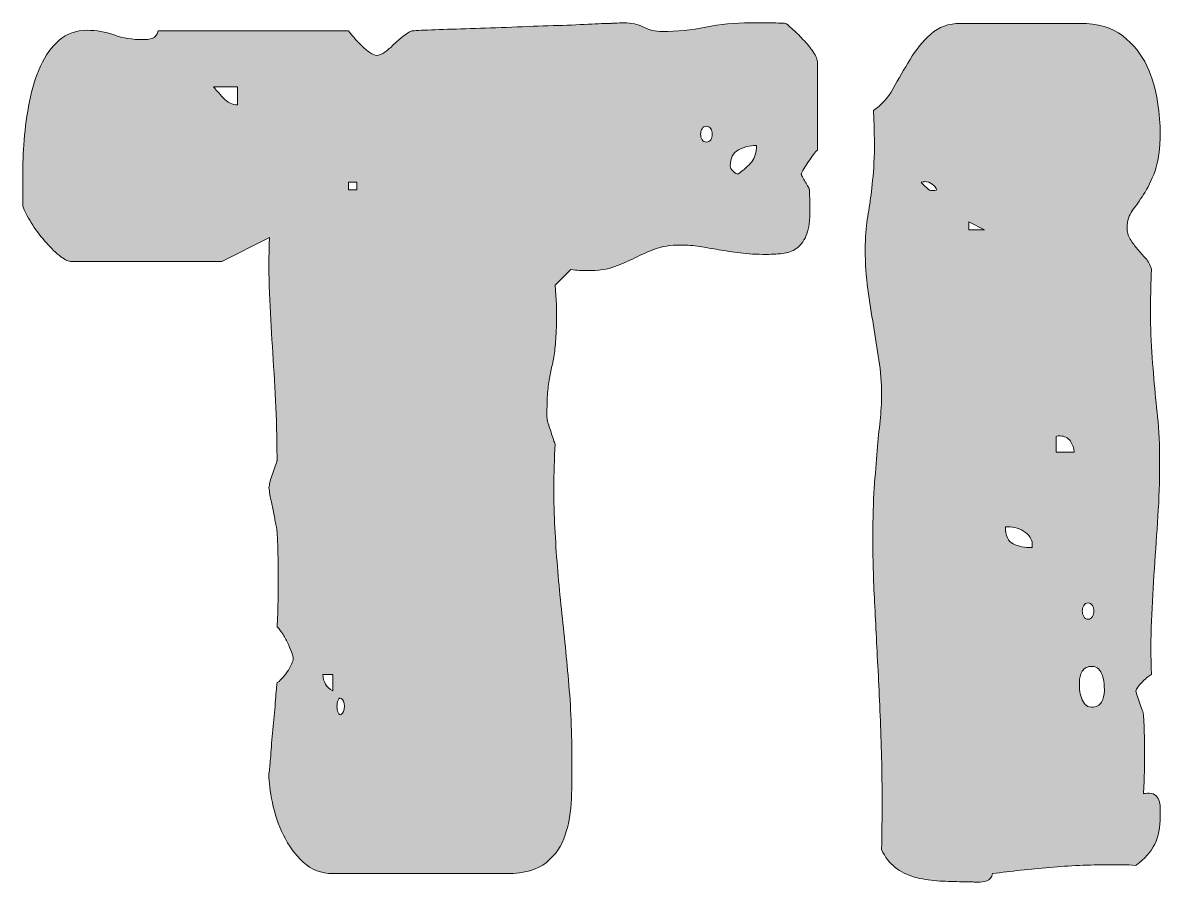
# Model space of a CAD drawing. Header units: inches. Extents: x 211 to 865, y -923 to -143.
# Drawn here: x 622.2 to 716.6, y -761.4 to -690.1 of the extents above; entities that cross this region are included whole.
import ezdxf

# ---------------------------------------------------------------- set-up
doc = ezdxf.new("R2010")
doc.units = ezdxf.units.IN
doc.header["$MEASUREMENT"] = 0
doc.layers.add('Layer 1', color=7, linetype='Continuous')

# ---------------------------------------------------------------- blocks, each defined once
blk = doc.blocks.new('block 4')
at = {"layer": 'Layer 1', "true_color": 0x040404}
h = blk.add_hatch(color=18, dxfattribs=at)
h.dxf.hatch_style = 2
edge = h.paths.add_edge_path()
edge.add_spline(control_points=[(643.344, -726.414), (643.344, -726.414), (643.344, -726.124), (643.344, -726.124), (643.344, -724.516), (643.303, -722.954), (643.224, -721.441), (643.143, -719.928), (643.054, -718.44), (642.957, -716.973), (642.86, -715.508), (642.78, -714.027), (642.717, -712.53), (642.651, -711.033), (642.651, -709.497), (642.717, -707.919), (642.717, -707.919), (638.756, -709.9), (638.756, -709.9), (638.756, -709.9), (626.201, -709.9), (626.201, -709.9), (625.975, -709.9), (625.662, -709.73), (625.259, -709.393), (624.856, -709.055), (624.455, -708.652), (624.052, -708.184), (623.649, -707.719), (623.279, -707.219), (622.942, -706.687), (622.604, -706.157), (622.371, -705.699), (622.242, -705.312), (622.242, -705.312), (622.242, -705.022), (622.242, -705.022), (622.242, -704.476), (622.242, -703.734), (622.242, -702.801), (622.242, -701.867), (622.281, -700.878), (622.362, -699.831), (622.442, -698.785), (622.587, -697.723), (622.797, -696.643), (623.006, -695.565), (623.311, -694.584), (623.714, -693.697), (624.117, -692.813), (624.632, -692.096), (625.259, -691.548), (625.888, -691.002), (626.667, -690.728), (627.601, -690.728), (628.341, -690.728), (629.082, -690.857), (629.822, -691.115), (630.563, -691.373), (631.351, -691.5), (632.189, -691.5), (632.51, -691.5), (632.777, -691.47), (632.986, -691.403), (633.196, -691.341), (633.364, -691.131), (633.493, -690.777), (633.493, -690.777), (649.284, -690.777), (649.284, -690.777), (649.38, -690.906), (649.525, -691.083), (649.719, -691.308), (649.912, -691.534), (650.12, -691.758), (650.345, -691.984), (650.571, -692.209), (650.804, -692.403), (651.046, -692.564), (651.287, -692.725), (651.472, -692.804), (651.601, -692.804), (651.826, -692.804), (652.061, -692.716), (652.301, -692.539), (652.544, -692.363), (652.784, -692.152), (653.026, -691.912), (653.268, -691.67), (653.517, -691.445), (653.775, -691.235), (654.033, -691.026), (654.289, -690.873), (654.546, -690.777), (654.965, -690.744), (655.61, -690.712), (656.48, -690.68), (657.347, -690.648), (658.321, -690.615), (659.399, -690.583), (660.477, -690.551), (661.623, -690.512), (662.83, -690.463), (664.037, -690.415), (665.18, -690.374), (666.258, -690.341), (667.336, -690.311), (668.303, -690.27), (669.155, -690.221), (670.008, -690.173), (670.645, -690.148), (671.064, -690.148), (671.129, -690.148), (671.297, -690.141), (671.569, -690.125), (671.841, -690.109), (672.045, -690.1), (672.174, -690.1), (672.755, -690.1), (673.285, -690.221), (673.768, -690.463), (674.248, -690.703), (674.764, -690.825), (675.312, -690.825), (676.537, -690.825), (677.743, -690.703), (678.932, -690.463), (680.125, -690.221), (681.35, -690.1), (682.603, -690.1), (682.7, -690.1), (682.894, -690.1), (683.184, -690.1), (683.474, -690.1), (683.771, -690.1), (684.075, -690.1), (684.383, -690.1), (684.681, -690.109), (684.971, -690.125), (685.261, -690.141), (685.454, -690.148), (685.551, -690.148), (685.612, -690.18), (685.791, -690.325), (686.081, -690.583), (686.371, -690.841), (686.676, -691.138), (686.998, -691.477), (687.32, -691.815), (687.603, -692.161), (687.843, -692.515), (688.083, -692.87), (688.205, -693.174), (688.205, -693.432), (688.205, -693.432), (688.205, -700.676), (688.205, -700.676), (688.108, -700.74), (687.997, -700.862), (687.868, -701.037), (687.739, -701.215), (687.603, -701.408), (687.456, -701.618), (687.313, -701.827), (687.184, -702.028), (687.07, -702.221), (686.959, -702.415), (686.883, -702.56), (686.855, -702.656), (686.855, -702.688), (686.883, -702.769), (686.951, -702.898), (687.016, -703.027), (687.095, -703.163), (687.191, -703.308), (687.288, -703.453), (687.367, -703.589), (687.431, -703.718), (687.496, -703.847), (687.528, -703.928), (687.528, -703.96), (687.528, -704.024), (687.539, -704.266), (687.553, -704.683), (687.571, -705.102), (687.578, -705.425), (687.578, -705.65), (687.578, -706.487), (687.489, -707.147), (687.313, -707.629), (687.134, -708.113), (686.883, -708.483), (686.565, -708.739), (686.242, -708.999), (685.863, -709.158), (685.429, -709.223), (684.996, -709.287), (684.502, -709.32), (683.957, -709.32), (683.151, -709.32), (682.428, -709.28), (681.783, -709.2), (681.139, -709.119), (680.544, -709.029), (679.996, -708.933), (679.448, -708.836), (678.925, -708.748), (678.428, -708.668), (677.926, -708.587), (677.403, -708.548), (676.859, -708.548), (675.989, -708.548), (675.265, -708.661), (674.685, -708.884), (674.105, -709.11), (673.557, -709.352), (673.041, -709.61), (672.529, -709.867), (671.97, -710.109), (671.376, -710.333), (670.781, -710.559), (670.015, -710.672), (669.084, -710.672), (668.89, -710.672), (668.679, -710.664), (668.457, -710.648), (668.231, -710.632), (667.988, -710.607), (667.73, -710.575), (667.73, -710.575), (666.426, -711.878), (666.426, -711.878), (666.523, -713.037), (666.562, -714.011), (666.548, -714.801), (666.53, -715.591), (666.498, -716.25), (666.451, -716.78), (666.401, -717.312), (666.337, -717.77), (666.258, -718.157), (666.175, -718.544), (666.097, -718.929), (666.018, -719.315), (665.935, -719.702), (665.871, -720.137), (665.824, -720.619), (665.774, -721.102), (665.749, -721.715), (665.749, -722.454), (665.749, -722.519), (665.749, -722.641), (665.749, -722.816), (665.749, -722.993), (665.767, -723.083), (665.799, -723.083), (665.799, -723.178), (665.832, -723.316), (665.896, -723.493), (665.961, -723.67), (666.025, -723.864), (666.089, -724.071), (666.154, -724.283), (666.218, -724.483), (666.283, -724.675), (666.347, -724.868), (666.394, -724.997), (666.426, -725.062), (666.297, -727.542), (666.29, -729.859), (666.401, -732.015), (666.516, -734.173), (666.684, -736.29), (666.91, -738.365), (667.135, -740.442), (667.343, -742.543), (667.536, -744.668), (667.73, -746.792), (667.826, -749.063), (667.826, -751.477), (667.826, -752.411), (667.812, -753.416), (667.78, -754.494), (667.748, -755.574), (667.576, -756.571), (667.271, -757.488), (666.967, -758.407), (666.444, -759.171), (665.703, -759.782), (664.961, -760.393), (663.883, -760.701), (662.469, -760.701), (662.469, -760.701), (647.98, -760.701), (647.98, -760.701), (647.015, -760.701), (646.193, -760.386), (645.518, -759.759), (644.841, -759.13), (644.293, -758.382), (643.876, -757.513), (643.457, -756.643), (643.15, -755.742), (642.957, -754.809), (642.765, -753.874), (642.669, -753.103), (642.669, -752.49), (642.669, -752.426), (642.676, -752.354), (642.692, -752.274), (642.708, -752.193), (642.717, -752.137), (642.717, -752.103), (642.747, -751.847), (642.789, -751.373), (642.837, -750.68), (642.885, -749.989), (642.95, -749.254), (643.03, -748.483), (643.111, -747.711), (643.175, -746.978), (643.224, -746.285), (643.272, -745.594), (643.311, -745.12), (643.344, -744.86), (643.44, -744.83), (643.569, -744.724), (643.73, -744.547), (643.892, -744.371), (644.044, -744.178), (644.189, -743.968), (644.334, -743.759), (644.454, -743.549), (644.551, -743.34), (644.647, -743.13), (644.696, -742.978), (644.696, -742.881), (644.696, -742.752), (644.647, -742.559), (644.551, -742.301), (644.454, -742.045), (644.334, -741.771), (644.189, -741.481), (644.044, -741.191), (643.892, -740.926), (643.73, -740.684), (643.569, -740.442), (643.44, -740.29), (643.344, -740.226), (643.376, -739.935), (643.399, -739.422), (643.417, -738.68), (643.431, -737.939), (643.44, -737.142), (643.44, -736.29), (643.44, -735.437), (643.431, -734.64), (643.417, -733.899), (643.399, -733.159), (643.376, -732.644), (643.344, -732.354), (643.344, -732.257), (643.311, -732.047), (643.247, -731.727), (643.183, -731.405), (643.118, -731.059), (643.054, -730.688), (642.989, -730.318), (642.918, -729.972), (642.837, -729.65), (642.756, -729.329), (642.717, -729.118), (642.717, -729.021), (642.717, -729.021), (642.717, -728.878), (642.717, -728.878), (642.683, -728.846), (642.669, -728.781), (642.669, -728.684), (642.669, -728.588), (642.683, -728.523), (642.717, -728.491), (642.717, -728.459), (642.717, -728.427), (642.717, -728.394), (642.717, -728.33), (642.747, -728.201), (642.812, -728.008), (642.876, -727.814), (642.95, -727.606), (643.03, -727.381), (643.111, -727.155), (643.183, -726.946), (643.247, -726.752), (643.311, -726.559), (643.344, -726.446), (643.344, -726.414)], knot_values=[0, 0, 0, 0, 1, 1, 1, 2, 2, 2, 3, 3, 3, 4, 4, 4, 5, 5, 5, 6, 6, 6, 7, 7, 7, 8, 8, 8, 9, 9, 9, 10, 10, 10, 11, 11, 11, 12, 12, 12, 13, 13, 13, 14, 14, 14, 15, 15, 15, 16, 16, 16, 17, 17, 17, 18, 18, 18, 19, 19, 19, 20, 20, 20, 21, 21, 21, 22, 22, 22, 23, 23, 23, 24, 24, 24, 25, 25, 25, 26, 26, 26, 27, 27, 27, 28, 28, 28, 29, 29, 29, 30, 30, 30, 31, 31, 31, 32, 32, 32, 33, 33, 33, 34, 34, 34, 35, 35, 35, 36, 36, 36, 37, 37, 37, 38, 38, 38, 39, 39, 39, 40, 40, 40, 41, 41, 41, 42, 42, 42, 43, 43, 43, 44, 44, 44, 45, 45, 45, 46, 46, 46, 47, 47, 47, 48, 48, 48, 49, 49, 49, 50, 50, 50, 51, 51, 51, 52, 52, 52, 53, 53, 53, 54, 54, 54, 55, 55, 55, 56, 56, 56, 57, 57, 57, 58, 58, 58, 59, 59, 59, 60, 60, 60, 61, 61, 61, 62, 62, 62, 63, 63, 63, 64, 64, 64, 65, 65, 65, 66, 66, 66, 67, 67, 67, 68, 68, 68, 69, 69, 69, 70, 70, 70, 71, 71, 71, 72, 72, 72, 73, 73, 73, 74, 74, 74, 75, 75, 75, 76, 76, 76, 77, 77, 77, 78, 78, 78, 79, 79, 79, 80, 80, 80, 81, 81, 81, 82, 82, 82, 83, 83, 83, 84, 84, 84, 85, 85, 85, 86, 86, 86, 87, 87, 87, 88, 88, 88, 89, 89, 89, 90, 90, 90, 91, 91, 91, 92, 92, 92, 93, 93, 93, 94, 94, 94, 95, 95, 95, 96, 96, 96, 97, 97, 97, 98, 98, 98, 99, 99, 99, 100, 100, 100, 101, 101, 101, 102, 102, 102, 103, 103, 103, 104, 104, 104, 105, 105, 105, 106, 106, 106, 107, 107, 107, 108, 108, 108, 109, 109, 109, 110, 110, 110, 111, 111, 111, 112, 112, 112, 113, 113, 113, 114, 114, 114, 115, 115, 115, 116, 116, 116, 117, 117, 117, 118, 118, 118, 119, 119, 119, 120, 120, 120, 121, 121, 121, 122, 122, 122, 123, 123, 123, 124, 124, 124, 125, 125, 125, 126, 126, 126, 127, 127, 127, 128, 128, 128, 129, 129, 129, 130, 130, 130, 131, 131, 131, 132, 132, 132, 132], degree=3, periodic=1)
edge = h.paths.add_edge_path()
edge.add_spline(control_points=[(638.081, -695.413), (638.242, -695.638), (638.507, -695.943), (638.878, -696.33), (639.247, -696.716), (639.642, -696.91), (640.06, -696.91), (640.06, -696.91), (640.06, -695.413), (640.06, -695.413), (640.06, -695.413), (638.081, -695.413), (638.081, -695.413)], knot_values=[0, 0, 0, 0, 1, 1, 1, 2, 2, 2, 3, 3, 3, 4, 4, 4, 4], degree=3, periodic=1)
edge = h.paths.add_edge_path()
edge.add_spline(control_points=[(647.158, -744.185), (647.158, -744.797), (647.432, -745.247), (647.98, -745.537), (647.98, -745.537), (647.98, -744.185), (647.98, -744.185), (647.98, -744.185), (647.158, -744.185), (647.158, -744.185)], knot_values=[0, 0, 0, 0, 1, 1, 1, 2, 2, 2, 3, 3, 3, 3], degree=3, periodic=1)
edge = h.paths.add_edge_path()
edge.add_spline(control_points=[(648.655, -747.517), (648.848, -747.388), (648.945, -747.154), (648.945, -746.817), (648.945, -746.479), (648.848, -746.262), (648.655, -746.165), (648.56, -746.101), (648.478, -746.149), (648.415, -746.309), (648.349, -746.472), (648.318, -746.647), (648.318, -746.841), (648.318, -747.034), (648.349, -747.202), (648.415, -747.347), (648.478, -747.492), (648.56, -747.55), (648.655, -747.517)], knot_values=[0, 0, 0, 0, 1, 1, 1, 2, 2, 2, 3, 3, 3, 4, 4, 4, 5, 5, 5, 6, 6, 6, 6], degree=3, periodic=1)
h.paths.add_polyline_path([(649.284, -703.331), (649.284, -703.96), (649.96, -703.96), (649.96, -703.331)])
edge = h.paths.add_edge_path()
edge.add_spline(control_points=[(678.983, -698.695), (678.821, -698.695), (678.7, -698.761), (678.621, -698.889), (678.539, -699.018), (678.499, -699.172), (678.499, -699.347), (678.499, -699.524), (678.539, -699.678), (678.621, -699.807), (678.7, -699.936), (678.821, -700.001), (678.983, -700.001), (679.144, -700.001), (679.262, -699.936), (679.344, -699.807), (679.423, -699.678), (679.466, -699.524), (679.466, -699.347), (679.466, -699.172), (679.423, -699.018), (679.344, -698.889), (679.262, -698.761), (679.144, -698.695), (678.983, -698.695)], knot_values=[0, 0, 0, 0, 1, 1, 1, 2, 2, 2, 3, 3, 3, 4, 4, 4, 5, 5, 5, 6, 6, 6, 7, 7, 7, 8, 8, 8, 8], degree=3, periodic=1)
edge = h.paths.add_edge_path()
edge.add_spline(control_points=[(683.134, -700.289), (682.586, -700.289), (682.088, -700.411), (681.636, -700.652), (681.185, -700.892), (680.963, -701.337), (680.963, -701.979), (680.963, -702.108), (681.042, -702.253), (681.203, -702.415), (681.364, -702.576), (681.493, -702.656), (681.59, -702.656), (682.106, -702.302), (682.492, -701.963), (682.75, -701.641), (683.005, -701.32), (683.134, -700.869), (683.134, -700.289)], knot_values=[0, 0, 0, 0, 1, 1, 1, 2, 2, 2, 3, 3, 3, 4, 4, 4, 5, 5, 5, 6, 6, 6, 6], degree=3, periodic=1)
h = blk.add_hatch(color=18, dxfattribs=at)
h.dxf.hatch_style = 2
edge = h.paths.add_edge_path()
edge.add_spline(control_points=[(693.518, -720.957), (693.518, -719.992), (693.444, -719.034), (693.299, -718.085), (693.154, -717.134), (693.002, -716.176), (692.841, -715.211), (692.68, -714.246), (692.528, -713.248), (692.383, -712.217), (692.238, -711.187), (692.164, -710.093), (692.164, -708.933), (692.164, -707.903), (692.221, -707.067), (692.334, -706.422), (692.447, -705.779), (692.551, -705.093), (692.648, -704.37), (692.744, -703.645), (692.825, -702.76), (692.889, -701.714), (692.954, -700.669), (692.938, -699.227), (692.841, -697.392), (693.484, -696.974), (694.032, -696.362), (694.483, -695.558), (694.933, -694.752), (695.4, -693.948), (695.883, -693.142), (696.367, -692.338), (696.938, -691.638), (697.597, -691.042), (698.256, -690.447), (699.087, -690.148), (700.084, -690.148), (700.084, -690.148), (709.984, -690.148), (709.984, -690.148), (711.465, -690.148), (712.648, -690.495), (713.533, -691.187), (714.417, -691.88), (715.085, -692.709), (715.537, -693.674), (715.988, -694.639), (716.285, -695.638), (716.43, -696.668), (716.575, -697.698), (716.649, -698.552), (716.649, -699.227), (716.649, -700.547), (716.504, -701.602), (716.214, -702.389), (715.923, -703.179), (715.61, -703.831), (715.272, -704.347), (714.933, -704.861), (714.62, -705.312), (714.33, -705.699), (714.04, -706.084), (713.895, -706.535), (713.895, -707.051), (713.895, -707.436), (713.984, -707.774), (714.161, -708.064), (714.337, -708.354), (714.539, -708.628), (714.765, -708.884), (714.989, -709.142), (715.214, -709.4), (715.44, -709.658), (715.666, -709.916), (715.827, -710.222), (715.923, -710.575), (715.827, -712.797), (715.811, -714.591), (715.875, -715.96), (715.94, -717.328), (716.02, -718.551), (716.117, -719.629), (716.214, -720.709), (716.317, -721.77), (716.43, -722.816), (716.543, -723.864), (716.6, -725.158), (716.6, -726.704), (716.6, -728.153), (716.552, -729.601), (716.455, -731.05), (716.359, -732.499), (716.262, -733.947), (716.165, -735.396), (716.068, -736.845), (715.988, -738.302), (715.923, -739.767), (715.859, -741.232), (715.859, -742.704), (715.923, -744.185), (715.762, -744.249), (715.513, -744.45), (715.175, -744.788), (714.836, -745.127), (714.652, -745.376), (714.62, -745.537), (714.62, -745.569), (714.652, -745.682), (714.716, -745.875), (714.781, -746.069), (714.853, -746.278), (714.933, -746.502), (715.014, -746.728), (715.085, -746.937), (715.152, -747.131), (715.214, -747.324), (715.248, -747.453), (715.248, -747.517), (715.279, -747.743), (715.304, -748.169), (715.32, -748.796), (715.336, -749.425), (715.343, -750.092), (715.343, -750.8), (715.343, -751.509), (715.336, -752.17), (715.32, -752.78), (715.304, -753.393), (715.279, -753.826), (715.248, -754.084), (715.375, -754.052), (715.537, -754.036), (715.73, -754.036), (715.988, -754.036), (716.181, -754.109), (716.31, -754.252), (716.437, -754.397), (716.527, -754.567), (716.575, -754.761), (716.624, -754.954), (716.649, -755.164), (716.649, -755.388), (716.649, -755.613), (716.649, -755.807), (716.649, -755.968), (716.649, -756.869), (716.495, -757.633), (716.188, -758.262), (715.882, -758.888), (715.359, -759.478), (714.62, -760.024), (714.265, -759.992), (713.903, -759.975), (713.533, -759.975), (713.162, -759.975), (712.784, -759.975), (712.397, -759.975), (710.757, -759.975), (709.115, -760.047), (707.473, -760.192), (705.831, -760.337), (704.253, -760.507), (702.74, -760.701), (702.676, -761.021), (702.514, -761.224), (702.257, -761.304), (701.999, -761.383), (701.743, -761.424), (701.485, -761.424), (701.356, -761.424), (701.236, -761.415), (701.123, -761.401), (701.01, -761.383), (700.921, -761.376), (700.856, -761.376), (700.856, -761.376), (699.988, -761.376), (699.988, -761.376), (699.375, -761.376), (698.749, -761.353), (698.104, -761.304), (697.461, -761.256), (696.841, -761.15), (696.245, -760.989), (695.649, -760.828), (695.119, -760.563), (694.651, -760.192), (694.184, -759.823), (693.806, -759.333), (693.518, -758.72), (693.581, -756.016), (693.581, -753.473), (693.518, -751.09), (693.452, -748.708), (693.364, -746.439), (693.251, -744.282), (693.138, -742.126), (693.034, -740.097), (692.938, -738.197), (692.841, -736.299), (692.793, -734.479), (692.793, -732.74), (692.793, -731.227), (692.834, -729.891), (692.913, -728.733), (692.993, -727.572), (693.074, -726.536), (693.154, -725.617), (693.235, -724.7), (693.316, -723.871), (693.396, -723.131), (693.477, -722.39), (693.518, -721.667), (693.518, -720.957)], knot_values=[0, 0, 0, 0, 1, 1, 1, 2, 2, 2, 3, 3, 3, 4, 4, 4, 5, 5, 5, 6, 6, 6, 7, 7, 7, 8, 8, 8, 9, 9, 9, 10, 10, 10, 11, 11, 11, 12, 12, 12, 13, 13, 13, 14, 14, 14, 15, 15, 15, 16, 16, 16, 17, 17, 17, 18, 18, 18, 19, 19, 19, 20, 20, 20, 21, 21, 21, 22, 22, 22, 23, 23, 23, 24, 24, 24, 25, 25, 25, 26, 26, 26, 27, 27, 27, 28, 28, 28, 29, 29, 29, 30, 30, 30, 31, 31, 31, 32, 32, 32, 33, 33, 33, 34, 34, 34, 35, 35, 35, 36, 36, 36, 37, 37, 37, 38, 38, 38, 39, 39, 39, 40, 40, 40, 41, 41, 41, 42, 42, 42, 43, 43, 43, 44, 44, 44, 45, 45, 45, 46, 46, 46, 47, 47, 47, 48, 48, 48, 49, 49, 49, 50, 50, 50, 51, 51, 51, 52, 52, 52, 53, 53, 53, 54, 54, 54, 55, 55, 55, 56, 56, 56, 57, 57, 57, 58, 58, 58, 59, 59, 59, 60, 60, 60, 61, 61, 61, 62, 62, 62, 63, 63, 63, 64, 64, 64, 65, 65, 65, 66, 66, 66, 67, 67, 67, 68, 68, 68, 69, 69, 69, 70, 70, 70, 71, 71, 71, 71], degree=3, periodic=1)
edge = h.paths.add_edge_path()
edge.add_spline(control_points=[(696.8, -703.331), (696.833, -703.396), (696.938, -703.509), (697.115, -703.67), (697.291, -703.831), (697.413, -703.928), (697.477, -703.96), (697.477, -703.992), (697.517, -704.008), (697.597, -704.008), (697.678, -704.008), (697.733, -704.008), (697.767, -704.008), (697.798, -704.008), (697.855, -704.008), (697.936, -704.008), (698.016, -704.008), (698.072, -703.992), (698.104, -703.96), (698.039, -703.799), (697.911, -703.645), (697.719, -703.501), (697.526, -703.356), (697.332, -703.283), (697.139, -703.283), (697.107, -703.283), (697.049, -703.292), (696.97, -703.308), (696.89, -703.324), (696.833, -703.331), (696.8, -703.331)], knot_values=[0, 0, 0, 0, 1, 1, 1, 2, 2, 2, 3, 3, 3, 4, 4, 4, 5, 5, 5, 6, 6, 6, 7, 7, 7, 8, 8, 8, 9, 9, 9, 10, 10, 10, 10], degree=3, periodic=1)
h.paths.add_polyline_path([(702.065, -707.291), (700.761, -706.616), (700.761, -707.291)])
edge = h.paths.add_edge_path()
edge.add_spline(control_points=[(706.024, -733.657), (706.057, -733.304), (705.999, -733.022), (705.854, -732.812), (705.711, -732.604), (705.525, -732.427), (705.299, -732.282), (705.073, -732.137), (704.833, -732.04), (704.576, -731.992), (704.318, -731.944), (704.06, -731.918), (703.802, -731.918), (703.802, -732.66), (704.02, -733.134), (704.454, -733.344), (704.889, -733.553), (705.412, -733.657), (706.024, -733.657)], knot_values=[0, 0, 0, 0, 1, 1, 1, 2, 2, 2, 3, 3, 3, 4, 4, 4, 5, 5, 5, 6, 6, 6, 6], degree=3, periodic=1)
edge = h.paths.add_edge_path()
edge.add_spline(control_points=[(708.342, -724.387), (708.309, -724.387), (708.254, -724.387), (708.173, -724.387), (708.093, -724.387), (708.035, -724.403), (708.005, -724.435), (708.005, -724.435), (708.005, -725.739), (708.005, -725.739), (708.005, -725.739), (709.5, -725.739), (709.5, -725.739), (709.5, -725.416), (709.396, -725.11), (709.187, -724.82), (708.977, -724.532), (708.696, -724.387), (708.342, -724.387)], knot_values=[0, 0, 0, 0, 1, 1, 1, 2, 2, 2, 3, 3, 3, 4, 4, 4, 5, 5, 5, 6, 6, 6, 6], degree=3, periodic=1)
edge = h.paths.add_edge_path()
edge.add_spline(control_points=[(709.935, -744.813), (709.935, -745.005), (709.942, -745.216), (709.96, -745.44), (709.976, -745.666), (710.023, -745.891), (710.105, -746.117), (710.184, -746.343), (710.29, -746.527), (710.419, -746.672), (710.546, -746.817), (710.723, -746.889), (710.949, -746.889), (711.336, -746.889), (711.61, -746.753), (711.771, -746.479), (711.932, -746.205), (712.012, -745.891), (712.012, -745.537), (712.012, -745.376), (712.004, -745.175), (711.987, -744.933), (711.971, -744.692), (711.923, -744.468), (711.842, -744.257), (711.762, -744.049), (711.658, -743.872), (711.529, -743.726), (711.4, -743.581), (711.223, -743.508), (710.997, -743.508), (710.612, -743.508), (710.338, -743.646), (710.177, -743.92), (710.016, -744.194), (709.935, -744.491), (709.935, -744.813)], knot_values=[0, 0, 0, 0, 1, 1, 1, 2, 2, 2, 3, 3, 3, 4, 4, 4, 5, 5, 5, 6, 6, 6, 7, 7, 7, 8, 8, 8, 9, 9, 9, 10, 10, 10, 11, 11, 11, 12, 12, 12, 12], degree=3, periodic=1)
edge = h.paths.add_edge_path()
edge.add_spline(control_points=[(710.66, -738.245), (710.499, -738.245), (710.378, -738.318), (710.297, -738.462), (710.216, -738.607), (710.177, -738.761), (710.177, -738.922), (710.177, -739.083), (710.216, -739.235), (710.297, -739.38), (710.378, -739.525), (710.499, -739.597), (710.66, -739.597), (710.82, -739.597), (710.942, -739.525), (711.022, -739.38), (711.103, -739.235), (711.142, -739.083), (711.142, -738.922), (711.142, -738.761), (711.103, -738.607), (711.022, -738.462), (710.942, -738.318), (710.82, -738.245), (710.66, -738.245)], knot_values=[0, 0, 0, 0, 1, 1, 1, 2, 2, 2, 3, 3, 3, 4, 4, 4, 5, 5, 5, 6, 6, 6, 7, 7, 7, 8, 8, 8, 8], degree=3, periodic=1)
at = {"layer": 'Layer 1', "lineweight": 0}
for points in [[(649.284, -703.331), (649.284, -703.96), (649.96, -703.96), (649.96, -703.331), (649.284, -703.331)], [(702.065, -707.291), (700.761, -706.616), (700.761, -707.291), (702.065, -707.291)]]:
    blk.add_lwpolyline(points, dxfattribs=at)
for points, knots in [([(643.344, -726.414), (643.344, -726.414), (643.344, -726.124), (643.344, -726.124), (643.344, -724.516), (643.303, -722.954), (643.224, -721.441), (643.143, -719.928), (643.054, -718.44), (642.957, -716.973), (642.86, -715.508), (642.78, -714.027), (642.717, -712.53), (642.651, -711.033), (642.651, -709.497), (642.717, -707.919), (642.717, -707.919), (638.756, -709.9), (638.756, -709.9), (638.756, -709.9), (626.201, -709.9), (626.201, -709.9), (625.975, -709.9), (625.662, -709.73), (625.259, -709.393), (624.856, -709.055), (624.455, -708.652), (624.052, -708.184), (623.649, -707.719), (623.279, -707.219), (622.942, -706.687), (622.604, -706.157), (622.371, -705.699), (622.242, -705.312), (622.242, -705.312), (622.242, -705.022), (622.242, -705.022), (622.242, -704.476), (622.242, -703.734), (622.242, -702.801), (622.242, -701.867), (622.281, -700.878), (622.362, -699.831), (622.442, -698.785), (622.587, -697.723), (622.797, -696.643), (623.006, -695.565), (623.311, -694.584), (623.714, -693.697), (624.117, -692.813), (624.632, -692.096), (625.259, -691.548), (625.888, -691.002), (626.667, -690.728), (627.601, -690.728), (628.341, -690.728), (629.082, -690.857), (629.822, -691.115), (630.563, -691.373), (631.351, -691.5), (632.189, -691.5), (632.51, -691.5), (632.777, -691.47), (632.986, -691.403), (633.196, -691.341), (633.364, -691.131), (633.493, -690.777), (633.493, -690.777), (649.284, -690.777), (649.284, -690.777), (649.38, -690.906), (649.525, -691.083), (649.719, -691.308), (649.912, -691.534), (650.12, -691.758), (650.345, -691.984), (650.571, -692.209), (650.804, -692.403), (651.046, -692.564), (651.287, -692.725), (651.472, -692.804), (651.601, -692.804), (651.826, -692.804), (652.061, -692.716), (652.301, -692.539), (652.544, -692.363), (652.784, -692.152), (653.026, -691.912), (653.268, -691.67), (653.517, -691.445), (653.775, -691.235), (654.033, -691.026), (654.289, -690.873), (654.546, -690.777), (654.965, -690.744), (655.61, -690.712), (656.48, -690.68), (657.347, -690.648), (658.321, -690.615), (659.399, -690.583), (660.477, -690.551), (661.623, -690.512), (662.83, -690.463), (664.037, -690.415), (665.18, -690.374), (666.258, -690.341), (667.336, -690.311), (668.303, -690.27), (669.155, -690.221), (670.008, -690.173), (670.645, -690.148), (671.064, -690.148), (671.129, -690.148), (671.297, -690.141), (671.569, -690.125), (671.841, -690.109), (672.045, -690.1), (672.174, -690.1), (672.755, -690.1), (673.285, -690.221), (673.768, -690.463), (674.248, -690.703), (674.764, -690.825), (675.312, -690.825), (676.537, -690.825), (677.743, -690.703), (678.932, -690.463), (680.125, -690.221), (681.35, -690.1), (682.603, -690.1), (682.7, -690.1), (682.894, -690.1), (683.184, -690.1), (683.474, -690.1), (683.771, -690.1), (684.075, -690.1), (684.383, -690.1), (684.681, -690.109), (684.971, -690.125), (685.261, -690.141), (685.454, -690.148), (685.551, -690.148), (685.612, -690.18), (685.791, -690.325), (686.081, -690.583), (686.371, -690.841), (686.676, -691.138), (686.998, -691.477), (687.32, -691.815), (687.603, -692.161), (687.843, -692.515), (688.083, -692.87), (688.205, -693.174), (688.205, -693.432), (688.205, -693.432), (688.205, -700.676), (688.205, -700.676), (688.108, -700.74), (687.997, -700.862), (687.868, -701.037), (687.739, -701.215), (687.603, -701.408), (687.456, -701.618), (687.313, -701.827), (687.184, -702.028), (687.07, -702.221), (686.959, -702.415), (686.883, -702.56), (686.855, -702.656), (686.855, -702.688), (686.883, -702.769), (686.951, -702.898), (687.016, -703.027), (687.095, -703.163), (687.191, -703.308), (687.288, -703.453), (687.367, -703.589), (687.431, -703.718), (687.496, -703.847), (687.528, -703.928), (687.528, -703.96), (687.528, -704.024), (687.539, -704.266), (687.553, -704.683), (687.571, -705.102), (687.578, -705.425), (687.578, -705.65), (687.578, -706.487), (687.489, -707.147), (687.313, -707.629), (687.134, -708.113), (686.883, -708.483), (686.565, -708.739), (686.242, -708.999), (685.863, -709.158), (685.429, -709.223), (684.996, -709.287), (684.502, -709.32), (683.957, -709.32), (683.151, -709.32), (682.428, -709.28), (681.783, -709.2), (681.139, -709.119), (680.544, -709.029), (679.996, -708.933), (679.448, -708.836), (678.925, -708.748), (678.428, -708.668), (677.926, -708.587), (677.403, -708.548), (676.859, -708.548), (675.989, -708.548), (675.265, -708.661), (674.685, -708.884), (674.105, -709.11), (673.557, -709.352), (673.041, -709.61), (672.529, -709.867), (671.97, -710.109), (671.376, -710.333), (670.781, -710.559), (670.015, -710.672), (669.084, -710.672), (668.89, -710.672), (668.679, -710.664), (668.457, -710.648), (668.231, -710.632), (667.988, -710.607), (667.73, -710.575), (667.73, -710.575), (666.426, -711.878), (666.426, -711.878), (666.523, -713.037), (666.562, -714.011), (666.548, -714.801), (666.53, -715.591), (666.498, -716.25), (666.451, -716.78), (666.401, -717.312), (666.337, -717.77), (666.258, -718.157), (666.175, -718.544), (666.097, -718.929), (666.018, -719.315), (665.935, -719.702), (665.871, -720.137), (665.824, -720.619), (665.774, -721.102), (665.749, -721.715), (665.749, -722.454), (665.749, -722.519), (665.749, -722.641), (665.749, -722.816), (665.749, -722.993), (665.767, -723.083), (665.799, -723.083), (665.799, -723.178), (665.832, -723.316), (665.896, -723.493), (665.961, -723.67), (666.025, -723.864), (666.089, -724.071), (666.154, -724.283), (666.218, -724.483), (666.283, -724.675), (666.347, -724.868), (666.394, -724.997), (666.426, -725.062), (666.297, -727.542), (666.29, -729.859), (666.401, -732.015), (666.516, -734.173), (666.684, -736.29), (666.91, -738.365), (667.135, -740.442), (667.343, -742.543), (667.536, -744.668), (667.73, -746.792), (667.826, -749.063), (667.826, -751.477), (667.826, -752.411), (667.812, -753.416), (667.78, -754.494), (667.748, -755.574), (667.576, -756.571), (667.271, -757.488), (666.967, -758.407), (666.444, -759.171), (665.703, -759.782), (664.961, -760.393), (663.883, -760.701), (662.469, -760.701), (662.469, -760.701), (647.98, -760.701), (647.98, -760.701), (647.015, -760.701), (646.193, -760.386), (645.518, -759.759), (644.841, -759.13), (644.293, -758.382), (643.876, -757.513), (643.457, -756.643), (643.15, -755.742), (642.957, -754.809), (642.765, -753.874), (642.669, -753.103), (642.669, -752.49), (642.669, -752.426), (642.676, -752.354), (642.692, -752.274), (642.708, -752.193), (642.717, -752.137), (642.717, -752.103), (642.747, -751.847), (642.789, -751.373), (642.837, -750.68), (642.885, -749.989), (642.95, -749.254), (643.03, -748.483), (643.111, -747.711), (643.175, -746.978), (643.224, -746.285), (643.272, -745.594), (643.311, -745.12), (643.344, -744.86), (643.44, -744.83), (643.569, -744.724), (643.73, -744.547), (643.892, -744.371), (644.044, -744.178), (644.189, -743.968), (644.334, -743.759), (644.454, -743.549), (644.551, -743.34), (644.647, -743.13), (644.696, -742.978), (644.696, -742.881), (644.696, -742.752), (644.647, -742.559), (644.551, -742.301), (644.454, -742.045), (644.334, -741.771), (644.189, -741.481), (644.044, -741.191), (643.892, -740.926), (643.73, -740.684), (643.569, -740.442), (643.44, -740.29), (643.344, -740.226), (643.376, -739.935), (643.399, -739.422), (643.417, -738.68), (643.431, -737.939), (643.44, -737.142), (643.44, -736.29), (643.44, -735.437), (643.431, -734.64), (643.417, -733.899), (643.399, -733.159), (643.376, -732.644), (643.344, -732.354), (643.344, -732.257), (643.311, -732.047), (643.247, -731.727), (643.183, -731.405), (643.118, -731.059), (643.054, -730.688), (642.989, -730.318), (642.918, -729.972), (642.837, -729.65), (642.756, -729.329), (642.717, -729.118), (642.717, -729.021), (642.717, -729.021), (642.717, -728.878), (642.717, -728.878), (642.683, -728.846), (642.669, -728.781), (642.669, -728.684), (642.669, -728.588), (642.683, -728.523), (642.717, -728.491), (642.717, -728.459), (642.717, -728.427), (642.717, -728.394), (642.717, -728.33), (642.747, -728.201), (642.812, -728.008), (642.876, -727.814), (642.95, -727.606), (643.03, -727.381), (643.111, -727.155), (643.183, -726.946), (643.247, -726.752), (643.311, -726.559), (643.344, -726.446), (643.344, -726.414)], [0, 0, 0, 0, 1, 1, 1, 2, 2, 2, 3, 3, 3, 4, 4, 4, 5, 5, 5, 6, 6, 6, 7, 7, 7, 8, 8, 8, 9, 9, 9, 10, 10, 10, 11, 11, 11, 12, 12, 12, 13, 13, 13, 14, 14, 14, 15, 15, 15, 16, 16, 16, 17, 17, 17, 18, 18, 18, 19, 19, 19, 20, 20, 20, 21, 21, 21, 22, 22, 22, 23, 23, 23, 24, 24, 24, 25, 25, 25, 26, 26, 26, 27, 27, 27, 28, 28, 28, 29, 29, 29, 30, 30, 30, 31, 31, 31, 32, 32, 32, 33, 33, 33, 34, 34, 34, 35, 35, 35, 36, 36, 36, 37, 37, 37, 38, 38, 38, 39, 39, 39, 40, 40, 40, 41, 41, 41, 42, 42, 42, 43, 43, 43, 44, 44, 44, 45, 45, 45, 46, 46, 46, 47, 47, 47, 48, 48, 48, 49, 49, 49, 50, 50, 50, 51, 51, 51, 52, 52, 52, 53, 53, 53, 54, 54, 54, 55, 55, 55, 56, 56, 56, 57, 57, 57, 58, 58, 58, 59, 59, 59, 60, 60, 60, 61, 61, 61, 62, 62, 62, 63, 63, 63, 64, 64, 64, 65, 65, 65, 66, 66, 66, 67, 67, 67, 68, 68, 68, 69, 69, 69, 70, 70, 70, 71, 71, 71, 72, 72, 72, 73, 73, 73, 74, 74, 74, 75, 75, 75, 76, 76, 76, 77, 77, 77, 78, 78, 78, 79, 79, 79, 80, 80, 80, 81, 81, 81, 82, 82, 82, 83, 83, 83, 84, 84, 84, 85, 85, 85, 86, 86, 86, 87, 87, 87, 88, 88, 88, 89, 89, 89, 90, 90, 90, 91, 91, 91, 92, 92, 92, 93, 93, 93, 94, 94, 94, 95, 95, 95, 96, 96, 96, 97, 97, 97, 98, 98, 98, 99, 99, 99, 100, 100, 100, 101, 101, 101, 102, 102, 102, 103, 103, 103, 104, 104, 104, 105, 105, 105, 106, 106, 106, 107, 107, 107, 108, 108, 108, 109, 109, 109, 110, 110, 110, 111, 111, 111, 112, 112, 112, 113, 113, 113, 114, 114, 114, 115, 115, 115, 116, 116, 116, 117, 117, 117, 118, 118, 118, 119, 119, 119, 120, 120, 120, 121, 121, 121, 122, 122, 122, 123, 123, 123, 124, 124, 124, 125, 125, 125, 126, 126, 126, 127, 127, 127, 128, 128, 128, 129, 129, 129, 130, 130, 130, 131, 131, 131, 132, 132, 132, 132]), ([(693.518, -720.957), (693.518, -719.992), (693.444, -719.034), (693.299, -718.085), (693.154, -717.134), (693.002, -716.176), (692.841, -715.211), (692.68, -714.246), (692.528, -713.248), (692.383, -712.217), (692.238, -711.187), (692.164, -710.093), (692.164, -708.933), (692.164, -707.903), (692.221, -707.067), (692.334, -706.422), (692.447, -705.779), (692.551, -705.093), (692.648, -704.37), (692.744, -703.645), (692.825, -702.76), (692.889, -701.714), (692.954, -700.669), (692.938, -699.227), (692.841, -697.392), (693.484, -696.974), (694.032, -696.362), (694.483, -695.558), (694.933, -694.752), (695.4, -693.948), (695.883, -693.142), (696.367, -692.338), (696.938, -691.638), (697.597, -691.042), (698.256, -690.447), (699.087, -690.148), (700.084, -690.148), (700.084, -690.148), (709.984, -690.148), (709.984, -690.148), (711.465, -690.148), (712.648, -690.495), (713.533, -691.187), (714.417, -691.88), (715.085, -692.709), (715.537, -693.674), (715.988, -694.639), (716.285, -695.638), (716.43, -696.668), (716.575, -697.698), (716.649, -698.552), (716.649, -699.227), (716.649, -700.547), (716.504, -701.602), (716.214, -702.389), (715.923, -703.179), (715.61, -703.831), (715.272, -704.347), (714.933, -704.861), (714.62, -705.312), (714.33, -705.699), (714.04, -706.084), (713.895, -706.535), (713.895, -707.051), (713.895, -707.436), (713.984, -707.774), (714.161, -708.064), (714.337, -708.354), (714.539, -708.628), (714.765, -708.884), (714.989, -709.142), (715.214, -709.4), (715.44, -709.658), (715.666, -709.916), (715.827, -710.222), (715.923, -710.575), (715.827, -712.797), (715.811, -714.591), (715.875, -715.96), (715.94, -717.328), (716.02, -718.551), (716.117, -719.629), (716.214, -720.709), (716.317, -721.77), (716.43, -722.816), (716.543, -723.864), (716.6, -725.158), (716.6, -726.704), (716.6, -728.153), (716.552, -729.601), (716.455, -731.05), (716.359, -732.499), (716.262, -733.947), (716.165, -735.396), (716.068, -736.845), (715.988, -738.302), (715.923, -739.767), (715.859, -741.232), (715.859, -742.704), (715.923, -744.185), (715.762, -744.249), (715.513, -744.45), (715.175, -744.788), (714.836, -745.127), (714.652, -745.376), (714.62, -745.537), (714.62, -745.569), (714.652, -745.682), (714.716, -745.875), (714.781, -746.069), (714.853, -746.278), (714.933, -746.502), (715.014, -746.728), (715.085, -746.937), (715.152, -747.131), (715.214, -747.324), (715.248, -747.453), (715.248, -747.517), (715.279, -747.743), (715.304, -748.169), (715.32, -748.796), (715.336, -749.425), (715.343, -750.092), (715.343, -750.8), (715.343, -751.509), (715.336, -752.17), (715.32, -752.78), (715.304, -753.393), (715.279, -753.826), (715.248, -754.084), (715.375, -754.052), (715.537, -754.036), (715.73, -754.036), (715.988, -754.036), (716.181, -754.109), (716.31, -754.252), (716.437, -754.397), (716.527, -754.567), (716.575, -754.761), (716.624, -754.954), (716.649, -755.164), (716.649, -755.388), (716.649, -755.613), (716.649, -755.807), (716.649, -755.968), (716.649, -756.869), (716.495, -757.633), (716.188, -758.262), (715.882, -758.888), (715.359, -759.478), (714.62, -760.024), (714.265, -759.992), (713.903, -759.975), (713.533, -759.975), (713.162, -759.975), (712.784, -759.975), (712.397, -759.975), (710.757, -759.975), (709.115, -760.047), (707.473, -760.192), (705.831, -760.337), (704.253, -760.507), (702.74, -760.701), (702.676, -761.021), (702.514, -761.224), (702.257, -761.304), (701.999, -761.383), (701.743, -761.424), (701.485, -761.424), (701.356, -761.424), (701.236, -761.415), (701.123, -761.401), (701.01, -761.383), (700.921, -761.376), (700.856, -761.376), (700.856, -761.376), (699.988, -761.376), (699.988, -761.376), (699.375, -761.376), (698.749, -761.353), (698.104, -761.304), (697.461, -761.256), (696.841, -761.15), (696.245, -760.989), (695.649, -760.828), (695.119, -760.563), (694.651, -760.192), (694.184, -759.823), (693.806, -759.333), (693.518, -758.72), (693.581, -756.016), (693.581, -753.473), (693.518, -751.09), (693.452, -748.708), (693.364, -746.439), (693.251, -744.282), (693.138, -742.126), (693.034, -740.097), (692.938, -738.197), (692.841, -736.299), (692.793, -734.479), (692.793, -732.74), (692.793, -731.227), (692.834, -729.891), (692.913, -728.733), (692.993, -727.572), (693.074, -726.536), (693.154, -725.617), (693.235, -724.7), (693.316, -723.871), (693.396, -723.131), (693.477, -722.39), (693.518, -721.667), (693.518, -720.957)], [0, 0, 0, 0, 1, 1, 1, 2, 2, 2, 3, 3, 3, 4, 4, 4, 5, 5, 5, 6, 6, 6, 7, 7, 7, 8, 8, 8, 9, 9, 9, 10, 10, 10, 11, 11, 11, 12, 12, 12, 13, 13, 13, 14, 14, 14, 15, 15, 15, 16, 16, 16, 17, 17, 17, 18, 18, 18, 19, 19, 19, 20, 20, 20, 21, 21, 21, 22, 22, 22, 23, 23, 23, 24, 24, 24, 25, 25, 25, 26, 26, 26, 27, 27, 27, 28, 28, 28, 29, 29, 29, 30, 30, 30, 31, 31, 31, 32, 32, 32, 33, 33, 33, 34, 34, 34, 35, 35, 35, 36, 36, 36, 37, 37, 37, 38, 38, 38, 39, 39, 39, 40, 40, 40, 41, 41, 41, 42, 42, 42, 43, 43, 43, 44, 44, 44, 45, 45, 45, 46, 46, 46, 47, 47, 47, 48, 48, 48, 49, 49, 49, 50, 50, 50, 51, 51, 51, 52, 52, 52, 53, 53, 53, 54, 54, 54, 55, 55, 55, 56, 56, 56, 57, 57, 57, 58, 58, 58, 59, 59, 59, 60, 60, 60, 61, 61, 61, 62, 62, 62, 63, 63, 63, 64, 64, 64, 65, 65, 65, 66, 66, 66, 67, 67, 67, 68, 68, 68, 69, 69, 69, 70, 70, 70, 71, 71, 71, 71]), ([(638.081, -695.413), (638.242, -695.638), (638.507, -695.943), (638.878, -696.33), (639.247, -696.716), (639.642, -696.91), (640.06, -696.91), (640.06, -696.91), (640.06, -695.413), (640.06, -695.413), (640.06, -695.413), (638.081, -695.413), (638.081, -695.413)], [0, 0, 0, 0, 1, 1, 1, 2, 2, 2, 3, 3, 3, 4, 4, 4, 4]), ([(678.983, -698.695), (678.821, -698.695), (678.7, -698.761), (678.621, -698.889), (678.539, -699.018), (678.499, -699.172), (678.499, -699.347), (678.499, -699.524), (678.539, -699.678), (678.621, -699.807), (678.7, -699.936), (678.821, -700.001), (678.983, -700.001), (679.144, -700.001), (679.262, -699.936), (679.344, -699.807), (679.423, -699.678), (679.466, -699.524), (679.466, -699.347), (679.466, -699.172), (679.423, -699.018), (679.344, -698.889), (679.262, -698.761), (679.144, -698.695), (678.983, -698.695)], [0, 0, 0, 0, 1, 1, 1, 2, 2, 2, 3, 3, 3, 4, 4, 4, 5, 5, 5, 6, 6, 6, 7, 7, 7, 8, 8, 8, 8]), ([(683.134, -700.289), (682.586, -700.289), (682.088, -700.411), (681.636, -700.652), (681.185, -700.892), (680.963, -701.337), (680.963, -701.979), (680.963, -702.108), (681.042, -702.253), (681.203, -702.415), (681.364, -702.576), (681.493, -702.656), (681.59, -702.656), (682.106, -702.302), (682.492, -701.963), (682.75, -701.641), (683.005, -701.32), (683.134, -700.869), (683.134, -700.289)], [0, 0, 0, 0, 1, 1, 1, 2, 2, 2, 3, 3, 3, 4, 4, 4, 5, 5, 5, 6, 6, 6, 6]), ([(696.8, -703.331), (696.833, -703.396), (696.938, -703.509), (697.115, -703.67), (697.291, -703.831), (697.413, -703.928), (697.477, -703.96), (697.477, -703.992), (697.517, -704.008), (697.597, -704.008), (697.678, -704.008), (697.733, -704.008), (697.767, -704.008), (697.798, -704.008), (697.855, -704.008), (697.936, -704.008), (698.016, -704.008), (698.072, -703.992), (698.104, -703.96), (698.039, -703.799), (697.911, -703.645), (697.719, -703.501), (697.526, -703.356), (697.332, -703.283), (697.139, -703.283), (697.107, -703.283), (697.049, -703.292), (696.97, -703.308), (696.89, -703.324), (696.833, -703.331), (696.8, -703.331)], [0, 0, 0, 0, 1, 1, 1, 2, 2, 2, 3, 3, 3, 4, 4, 4, 5, 5, 5, 6, 6, 6, 7, 7, 7, 8, 8, 8, 9, 9, 9, 10, 10, 10, 10]), ([(708.342, -724.387), (708.309, -724.387), (708.254, -724.387), (708.173, -724.387), (708.093, -724.387), (708.035, -724.403), (708.005, -724.435), (708.005, -724.435), (708.005, -725.739), (708.005, -725.739), (708.005, -725.739), (709.5, -725.739), (709.5, -725.739), (709.5, -725.416), (709.396, -725.11), (709.187, -724.82), (708.977, -724.532), (708.696, -724.387), (708.342, -724.387)], [0, 0, 0, 0, 1, 1, 1, 2, 2, 2, 3, 3, 3, 4, 4, 4, 5, 5, 5, 6, 6, 6, 6]), ([(706.024, -733.657), (706.057, -733.304), (705.999, -733.022), (705.854, -732.812), (705.711, -732.604), (705.525, -732.427), (705.299, -732.282), (705.073, -732.137), (704.833, -732.04), (704.576, -731.992), (704.318, -731.944), (704.06, -731.918), (703.802, -731.918), (703.802, -732.66), (704.02, -733.134), (704.454, -733.344), (704.889, -733.553), (705.412, -733.657), (706.024, -733.657)], [0, 0, 0, 0, 1, 1, 1, 2, 2, 2, 3, 3, 3, 4, 4, 4, 5, 5, 5, 6, 6, 6, 6]), ([(710.66, -738.245), (710.499, -738.245), (710.378, -738.318), (710.297, -738.462), (710.216, -738.607), (710.177, -738.761), (710.177, -738.922), (710.177, -739.083), (710.216, -739.235), (710.297, -739.38), (710.378, -739.525), (710.499, -739.597), (710.66, -739.597), (710.82, -739.597), (710.942, -739.525), (711.022, -739.38), (711.103, -739.235), (711.142, -739.083), (711.142, -738.922), (711.142, -738.761), (711.103, -738.607), (711.022, -738.462), (710.942, -738.318), (710.82, -738.245), (710.66, -738.245)], [0, 0, 0, 0, 1, 1, 1, 2, 2, 2, 3, 3, 3, 4, 4, 4, 5, 5, 5, 6, 6, 6, 7, 7, 7, 8, 8, 8, 8]), ([(709.935, -744.813), (709.935, -745.005), (709.942, -745.216), (709.96, -745.44), (709.976, -745.666), (710.023, -745.891), (710.105, -746.117), (710.184, -746.343), (710.29, -746.527), (710.419, -746.672), (710.546, -746.817), (710.723, -746.889), (710.949, -746.889), (711.336, -746.889), (711.61, -746.753), (711.771, -746.479), (711.932, -746.205), (712.012, -745.891), (712.012, -745.537), (712.012, -745.376), (712.004, -745.175), (711.987, -744.933), (711.971, -744.692), (711.923, -744.468), (711.842, -744.257), (711.762, -744.049), (711.658, -743.872), (711.529, -743.726), (711.4, -743.581), (711.223, -743.508), (710.997, -743.508), (710.612, -743.508), (710.338, -743.646), (710.177, -743.92), (710.016, -744.194), (709.935, -744.491), (709.935, -744.813)], [0, 0, 0, 0, 1, 1, 1, 2, 2, 2, 3, 3, 3, 4, 4, 4, 5, 5, 5, 6, 6, 6, 7, 7, 7, 8, 8, 8, 9, 9, 9, 10, 10, 10, 11, 11, 11, 12, 12, 12, 12]), ([(647.158, -744.185), (647.158, -744.797), (647.432, -745.247), (647.98, -745.537), (647.98, -745.537), (647.98, -744.185), (647.98, -744.185), (647.98, -744.185), (647.158, -744.185), (647.158, -744.185)], [0, 0, 0, 0, 1, 1, 1, 2, 2, 2, 3, 3, 3, 3]), ([(648.655, -747.517), (648.848, -747.388), (648.945, -747.154), (648.945, -746.817), (648.945, -746.479), (648.848, -746.262), (648.655, -746.165), (648.56, -746.101), (648.478, -746.149), (648.415, -746.309), (648.349, -746.472), (648.318, -746.647), (648.318, -746.841), (648.318, -747.034), (648.349, -747.202), (648.415, -747.347), (648.478, -747.492), (648.56, -747.55), (648.655, -747.517)], [0, 0, 0, 0, 1, 1, 1, 2, 2, 2, 3, 3, 3, 4, 4, 4, 5, 5, 5, 6, 6, 6, 6])]:
    blk.add_open_spline(points, degree=3, knots=knots, dxfattribs=at)
blk = doc.blocks.new('block 2')
at = {"layer": 'Layer 1'}
blk.add_blockref('block 4', (0, 0), dxfattribs=at)

msp = doc.modelspace()

# ---------------------------------------------------------------- block references
at = {"layer": 'Layer 1'}
msp.add_blockref('block 2', (0, 0), dxfattribs=at)

doc.saveas('drawing.dxf')
